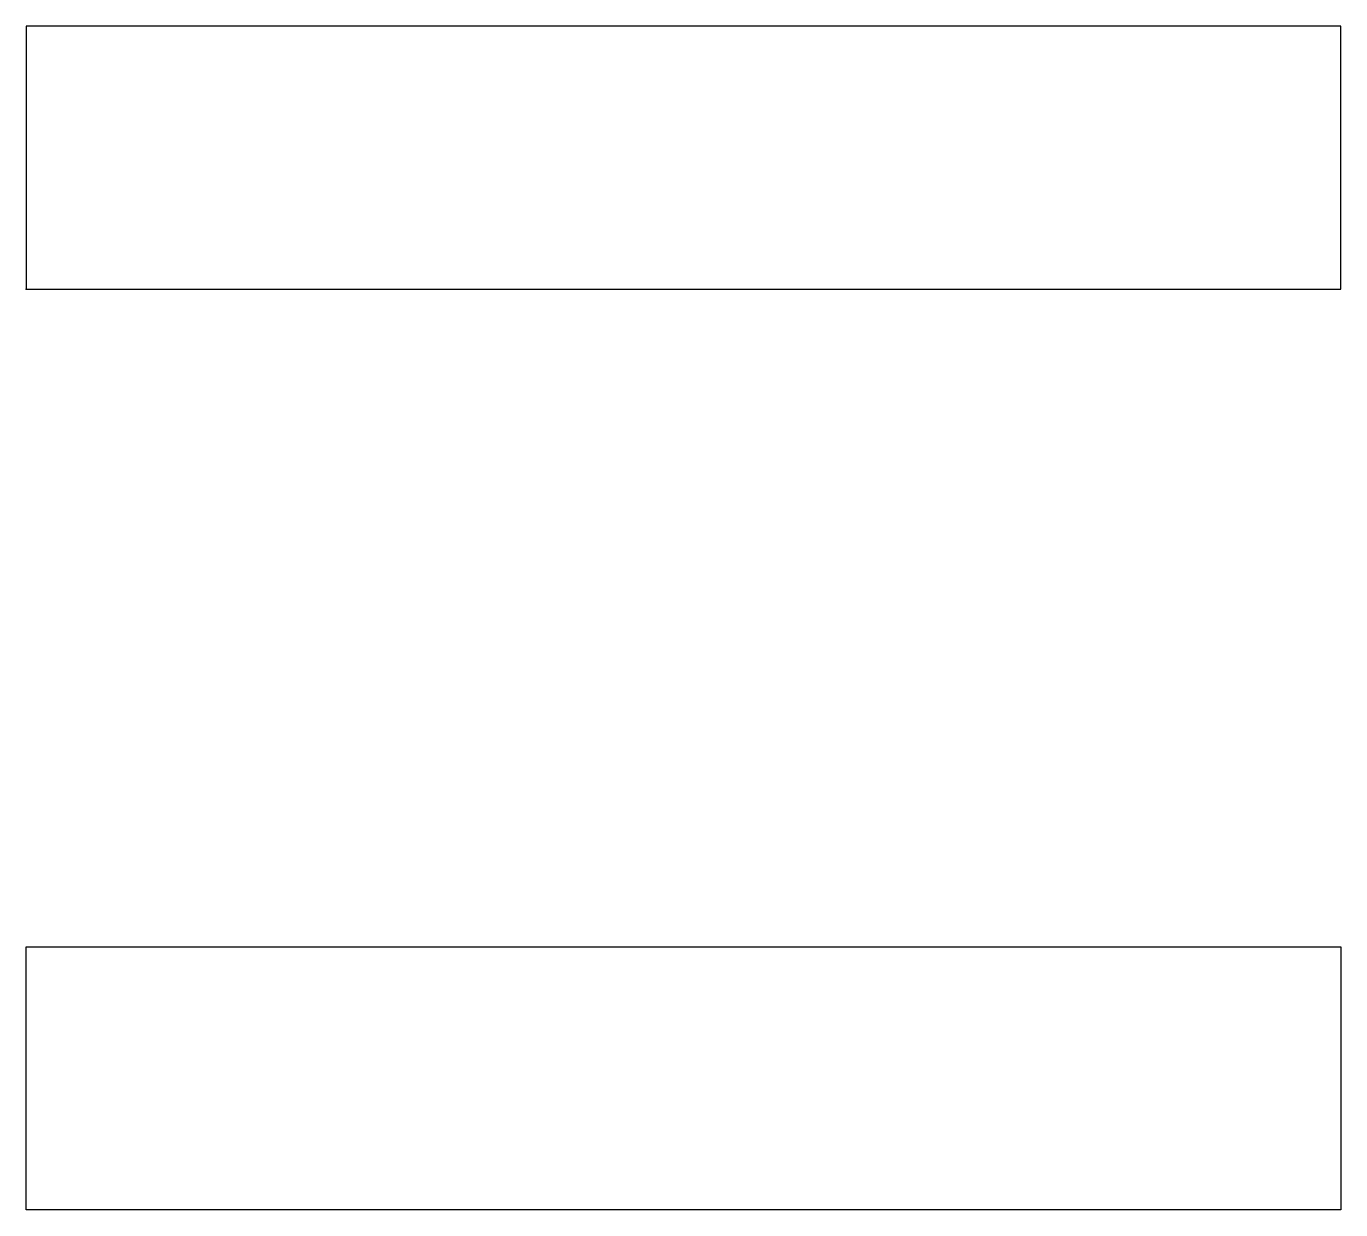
# Model space of a CAD drawing. Header units: millimetres. Extents: x 0 to 10, y -7 to 2.
import ezdxf

# ---------------------------------------------------------------- set-up
doc = ezdxf.new("R2010")
doc.units = ezdxf.units.MM
doc.linetypes.add('DASHED', pattern=[0.75, 0.5, -0.25])
doc.layers.get('0').update_dxf_attribs({"linetype": 'CONTINUOUS'})

msp = doc.modelspace()

# ---------------------------------------------------------------- linework, layer by layer
at = {"linetype": 'DASHED'}
msp.add_line((0, 0), (5, 0), dxfattribs=at)
for points in [[(0, 0), (10, 0), (10, 2), (0, 2)], [(0, -5), (10, -5), (10, -7), (0, -7)]]:
    msp.add_lwpolyline(points, close=True)
msp.add_point((0, 0))

doc.saveas('drawing.dxf')
